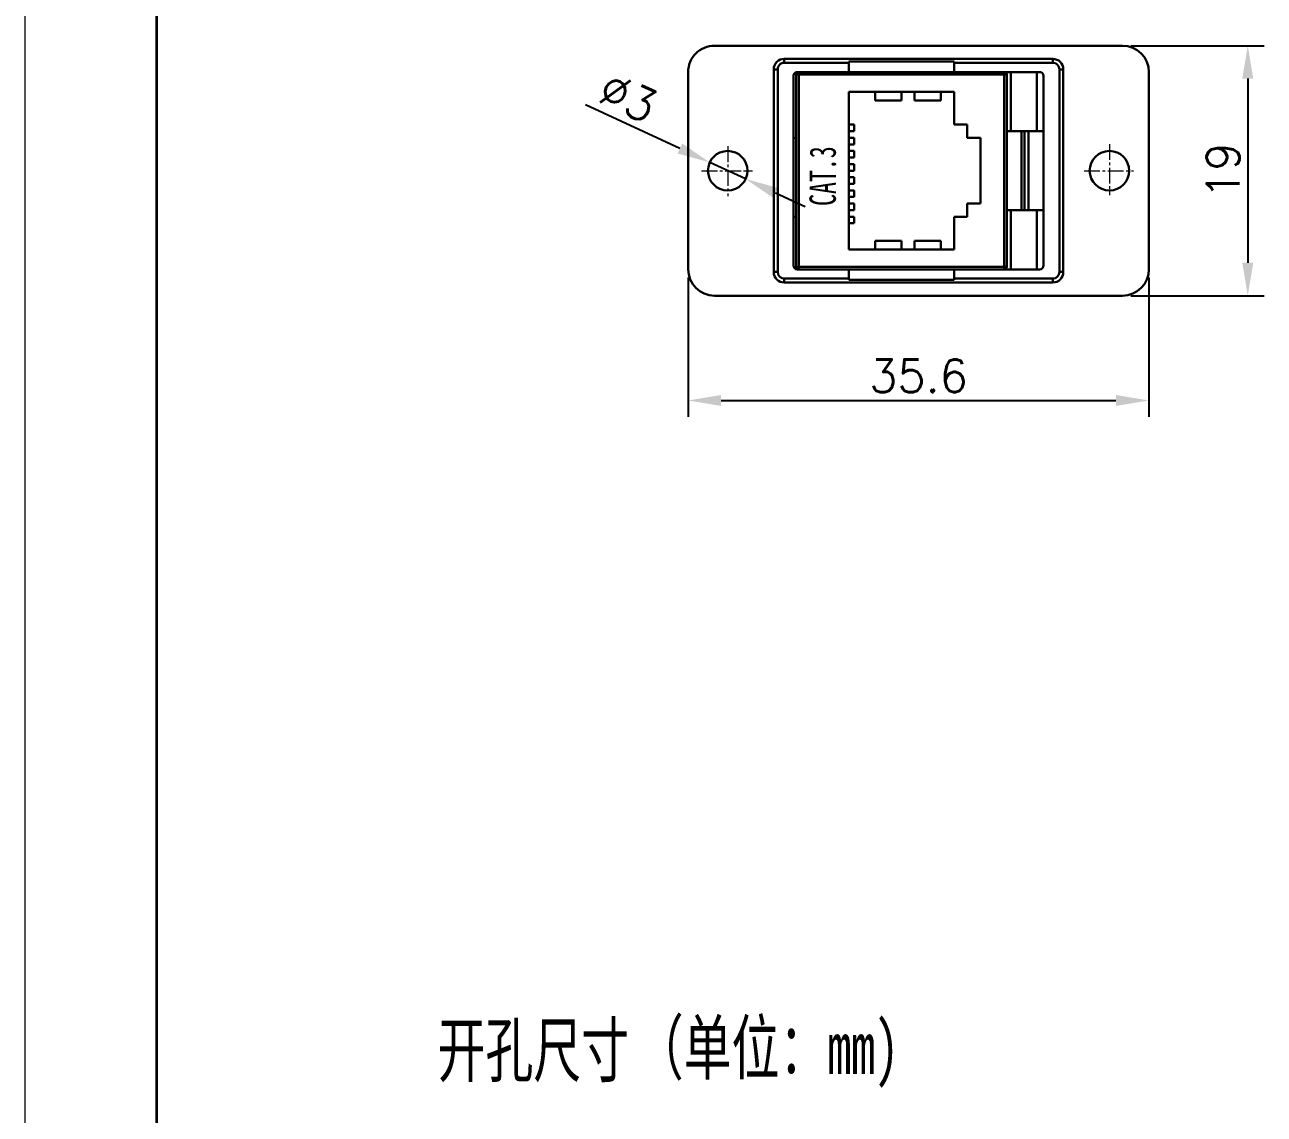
# Model space of a CAD drawing. Header units: millimetres. Extents: x -105 to 105, y -148 to 148.
# Drawn here: x -105 to -10.8, y -10.5 to 72.3 of the extents above; entities that cross this region are included whole.
import ezdxf

# ---------------------------------------------------------------- set-up
doc = ezdxf.new("R2010")
doc.units = ezdxf.units.MM
doc.header["$PDSIZE"] = -5
doc.linetypes.add('点画线', pattern=[18, 12, -2, 2, -2])
doc.layers.get('0').update_dxf_attribs({"lineweight": 18})
doc.layers.add('粗实线层', color=7, linetype='Continuous', lineweight=35)
doc.layers.add('细实线层', color=7, linetype='Continuous', lineweight=18)
doc.styles.get("Standard").update_dxf_attribs({"font": 'txt.shx'})
doc.styles.add('标准', font='', dxfattribs={"width": 0.667, "height": 2})
doc.styles.get('标准').set_extended_font_data('SimSun')
doc.dimstyles.get("Standard").update_dxf_attribs({"dimtxt": 0.18, "dimasz": 0.18, "dimexe": 0.18, "dimexo": 0.0625, "dimgap": 0.09, "dimtad": 0, "dimtih": 1, "dimtoh": 1, "dimdec": 4, "dimzin": 0, "dimdsep": 46, "dimtxsty": 'Standard', "dimcen": 0.09, "dimdle": 0.36, "dimadec": 0, "dimazin": 0, "dimtfac": 1, "dimtdec": 4, "dimtofl": 0, "dimtmove": 0, "dimatfit": 3, "dimfxl": 1, "dimtolj": 1, "dimarcsym": 0})

# ---------------------------------------------------------------- blocks, each defined once
blk = doc.blocks.new('$CAXA_FRAME_13B17AC1$')
at = {"layer": '粗实线层'}
blk.add_line((-95, 138.5), (-95, -138.5), dxfattribs=at)
at = {"layer": '细实线层'}
blk.add_line((-105, 148.5), (-105, -148.5), dxfattribs=at)
blk = doc.blocks.new('*D4')
at = {"color": 0, "lineweight": -2, "transparency": 16777216}
for p, q in [((-54.598, 53.093), (-54.598, 42.503)), ((-19.598, 53.093), (-19.598, 42.503)), ((-52.098, 43.753), (-22.098, 43.753))]:
    blk.add_line(p, q, dxfattribs=at)
at = {"color": 0, "transparency": 16777216}
for points in [[(-52.098, 44.17), (-52.098, 43.337), (-54.598, 43.753)], [(-22.098, 44.17), (-22.098, 43.337), (-19.598, 43.753)]]:
    blk.add_solid(points, dxfattribs=at)
at = {"layer": 'Defpoints', "color": 0, "transparency": 16777216}
for p in [(-54.598, 53.718), (-19.598, 53.718), (-19.598, 43.753)]:
    blk.add_point(p, dxfattribs=at)
at = {"color": 0, "transparency": 16777216, "insert": (-37.098, 45.628), "char_height": 2.5, "width": 13.44436, "attachment_point": 5}
blk.add_mtext('\\A1;35.6', dxfattribs=at)
blk = doc.blocks.new('*D5')
at = {"color": 0, "lineweight": -2, "transparency": 16777216}
for p, q in [((-20.973, 70.718), (-10.835, 70.718)), ((-12.085, 68.218), (-12.085, 54.218)), ((-20.973, 51.718), (-10.835, 51.718))]:
    blk.add_line(p, q, dxfattribs=at)
at = {"color": 0, "transparency": 16777216}
for points in [[(-12.502, 68.218), (-11.669, 68.218), (-12.085, 70.718)], [(-12.502, 54.218), (-11.669, 54.218), (-12.085, 51.718)]]:
    blk.add_solid(points, dxfattribs=at)
at = {"layer": 'Defpoints', "color": 0, "transparency": 16777216}
for p in [(-21.598, 70.718), (-21.598, 51.718), (-12.085, 51.718)]:
    blk.add_point(p, dxfattribs=at)
at = {"color": 0, "transparency": 16777216, "insert": (-13.96, 61.218), "char_height": 2.5, "attachment_point": 5, "rotation": 90}
blk.add_mtext('\\A1;19', dxfattribs=at)
blk = doc.blocks.new('*D12')
at = {"color": 0, "lineweight": -2, "transparency": 16777216}
for p, q in [((-55.228, 62.9), (-62.41, 66.229)), ((-50.237, 60.587), (-52.959, 61.848)), ((-47.969, 59.536), (-45.701, 58.485))]:
    blk.add_line(p, q, dxfattribs=at)
at = {"color": 0, "linetype": '点画线', "transparency": 16777216}
for points in [[(-55.052, 63.278), (-55.403, 62.522), (-52.959, 61.848)], [(-47.794, 59.914), (-48.144, 59.158), (-50.237, 60.587)]]:
    blk.add_solid(points, dxfattribs=at)
at = {"layer": 'Defpoints', "color": 0, "linetype": '点画线', "transparency": 16777216}
for p in [(-52.959, 61.848), (-50.237, 60.587)]:
    blk.add_point(p, dxfattribs=at)
at = {"color": 0, "linetype": '点画线', "transparency": 16777216, "insert": (-59.165, 66.791), "char_height": 2.5, "attachment_point": 5, "rotation": 335.13437}
blk.add_mtext('\\A1;∅3', dxfattribs=at)

msp = doc.modelspace()

# ---------------------------------------------------------------- linework, layer by layer
at = {"color": 7, "lineweight": 30}
for p, q in [((-52.598, 70.718), (-21.598, 70.718)), ((-47.298, 69.718), (-26.898, 69.718)), ((-26.898, 52.718), (-47.298, 52.718)), ((-21.598, 51.718), (-52.598, 51.718))]:
    msp.add_line(p, q, dxfattribs=at)
at = {"color": 7, "lineweight": 30, "ltscale": 0.0075}
for p, q in [((-47.298, 69.718), (-47.298, 69.418)), ((-26.898, 69.718), (-26.898, 69.418)), ((-48.098, 68.918), (-47.798, 68.918)), ((-26.098, 68.918), (-26.398, 68.918)), ((-48.098, 53.518), (-47.798, 53.518)), ((-47.298, 52.718), (-47.298, 53.018)), ((-26.898, 52.718), (-26.898, 53.018)), ((-26.098, 53.518), (-26.398, 53.518))]:
    msp.add_line(p, q, dxfattribs=at)
at = {"color": 7, "lineweight": 30, "ltscale": 0.385}
for p, q in [((-48.098, 53.518), (-48.098, 68.918)), ((-47.798, 53.518), (-47.798, 68.918)), ((-26.398, 68.918), (-26.398, 53.518)), ((-26.098, 68.918), (-26.098, 53.518))]:
    msp.add_line(p, q, dxfattribs=at)
at = {"color": 7, "lineweight": 30, "ltscale": 0.1225}
for p, q in [((-47.298, 69.418), (-42.398, 69.418)), ((-42.398, 53.018), (-47.298, 53.018))]:
    msp.add_line(p, q, dxfattribs=at)
at = {"color": 7, "lineweight": 30, "ltscale": 0.2}
for p, q in [((-42.398, 69.518), (-34.398, 69.518)), ((-42.398, 52.918), (-34.398, 52.918))]:
    msp.add_line(p, q, dxfattribs=at)
at = {"color": 7, "lineweight": 30, "ltscale": 0.02}
for p, q in [((-42.398, 68.718), (-42.398, 69.518)), ((-34.398, 68.718), (-34.398, 69.518)), ((-42.398, 53.718), (-42.398, 52.918)), ((-34.398, 53.718), (-34.398, 52.918))]:
    msp.add_line(p, q, dxfattribs=at)
at = {"color": 7, "lineweight": 30, "ltscale": 0.1875}
for p, q in [((-34.398, 69.418), (-26.898, 69.418)), ((-26.898, 53.018), (-34.398, 53.018))]:
    msp.add_line(p, q, dxfattribs=at)
at = {"color": 7, "lineweight": 30, "ltscale": 0.375}
for p, q in [((-54.598, 53.718), (-54.598, 68.718)), ((-19.598, 68.718), (-19.598, 53.718))]:
    msp.add_line(p, q, dxfattribs=at)
at = {"color": 7, "lineweight": 30, "ltscale": 0.36}
for p, q in [((-46.598, 54.018), (-46.598, 68.418)), ((-27.598, 68.418), (-27.598, 54.018))]:
    msp.add_line(p, q, dxfattribs=at)
at = {"color": 7, "lineweight": 30, "ltscale": 0.365}
for p, q in [((-46.398, 53.918), (-46.398, 68.518)), ((-46.198, 53.918), (-46.198, 68.518)), ((-30.598, 68.518), (-30.598, 53.918)), ((-30.398, 68.518), (-30.398, 53.918))]:
    msp.add_line(p, q, dxfattribs=at)
at = {"color": 7, "lineweight": 30, "ltscale": 0.005}
for p, q in [((-46.398, 68.518), (-46.198, 68.518)), ((-46.198, 68.718), (-46.198, 68.518)), ((-30.598, 68.718), (-30.598, 68.518)), ((-30.398, 68.518), (-30.598, 68.518)), ((-46.598, 63.718), (-46.398, 63.718)), ((-46.598, 57.718), (-46.398, 57.718)), ((-46.398, 53.918), (-46.198, 53.918)), ((-46.198, 53.718), (-46.198, 53.918)), ((-30.598, 53.718), (-30.598, 53.918)), ((-30.398, 53.918), (-30.598, 53.918))]:
    msp.add_line(p, q, dxfattribs=at)
at = {"color": 7, "lineweight": 30, "ltscale": 0.002441}
msp.add_line((-46.298, 68.718), (-46.201, 68.718), dxfattribs=at)
at = {"color": 7, "lineweight": 30, "ltscale": 0.39}
for p, q in [((-46.198, 68.718), (-30.598, 68.718)), ((-46.198, 68.518), (-30.598, 68.518)), ((-30.598, 53.918), (-46.198, 53.918)), ((-30.598, 53.718), (-46.198, 53.718))]:
    msp.add_line(p, q, dxfattribs=at)
at = {"color": 7, "lineweight": 30, "ltscale": 0.067441}
msp.add_line((-30.596, 68.718), (-27.898, 68.718), dxfattribs=at)
at = {"color": 7, "lineweight": 30, "ltscale": 0.1125}
for p, q in [((-30.098, 68.718), (-30.098, 64.218)), ((-28.098, 68.718), (-28.098, 64.218)), ((-30.098, 58.218), (-30.098, 53.718)), ((-28.098, 58.218), (-28.098, 53.718))]:
    msp.add_line(p, q, dxfattribs=at)
at = {"color": 7, "lineweight": 30, "ltscale": 0.3}
msp.add_line((-42.398, 55.218), (-42.398, 67.218), dxfattribs=at)
at = {"color": 7, "lineweight": 30, "ltscale": 0.05}
for p, q in [((-42.398, 67.218), (-40.398, 67.218)), ((-38.398, 67.218), (-40.398, 67.218)), ((-37.398, 67.218), (-35.398, 67.218)), ((-38.398, 66.546), (-40.398, 66.546)), ((-37.398, 66.546), (-35.398, 66.546)), ((-38.398, 55.89), (-40.398, 55.89)), ((-37.398, 55.89), (-35.398, 55.89)), ((-40.398, 55.218), (-42.398, 55.218)), ((-38.398, 55.218), (-40.398, 55.218)), ((-37.398, 55.218), (-35.398, 55.218))]:
    msp.add_line(p, q, dxfattribs=at)
at = {"color": 7, "lineweight": 30, "ltscale": 0.016795}
for p, q in [((-40.398, 67.218), (-40.398, 66.546)), ((-38.398, 67.218), (-38.398, 66.546)), ((-37.398, 67.218), (-37.398, 66.546)), ((-35.398, 67.218), (-35.398, 66.546)), ((-40.398, 55.218), (-40.398, 55.89)), ((-38.398, 55.218), (-38.398, 55.89)), ((-37.398, 55.218), (-37.398, 55.89)), ((-35.398, 55.218), (-35.398, 55.89))]:
    msp.add_line(p, q, dxfattribs=at)
at = {"color": 7, "lineweight": 30, "ltscale": 0.025}
for p, q in [((-38.398, 67.218), (-37.398, 67.218)), ((-35.398, 67.218), (-34.398, 67.218)), ((-34.398, 64.718), (-33.398, 64.718)), ((-33.398, 64.718), (-33.398, 63.718)), ((-33.398, 63.718), (-32.398, 63.718)), ((-32.398, 58.718), (-33.398, 58.718)), ((-33.398, 58.718), (-33.398, 57.718)), ((-33.398, 57.718), (-34.398, 57.718)), ((-37.398, 55.218), (-38.398, 55.218)), ((-34.398, 55.218), (-35.398, 55.218))]:
    msp.add_line(p, q, dxfattribs=at)
at = {"color": 7, "lineweight": 30, "ltscale": 0.0625}
for p, q in [((-34.398, 67.218), (-34.398, 64.718)), ((-34.398, 57.718), (-34.398, 55.218))]:
    msp.add_line(p, q, dxfattribs=at)
at = {"color": 7, "lineweight": 30, "ltscale": 0.010482}
for p, q in [((-41.979, 64.718), (-42.398, 64.718)), ((-41.979, 64.218), (-42.398, 64.218)), ((-41.979, 63.718), (-42.398, 63.718)), ((-41.979, 63.218), (-42.398, 63.218)), ((-41.979, 62.718), (-42.398, 62.718)), ((-41.979, 62.218), (-42.398, 62.218)), ((-41.979, 61.718), (-42.398, 61.718)), ((-41.979, 61.218), (-42.398, 61.218)), ((-41.979, 60.718), (-42.398, 60.718)), ((-41.979, 60.218), (-42.398, 60.218)), ((-41.979, 59.718), (-42.398, 59.718)), ((-41.979, 59.218), (-42.398, 59.218)), ((-41.979, 58.718), (-42.398, 58.718)), ((-41.979, 58.218), (-42.398, 58.218)), ((-41.979, 57.718), (-42.398, 57.718)), ((-41.979, 57.218), (-42.398, 57.218))]:
    msp.add_line(p, q, dxfattribs=at)
at = {"color": 7, "lineweight": 30, "ltscale": 0.0125}
for p, q in [((-41.979, 64.718), (-41.979, 64.218)), ((-41.979, 63.718), (-41.979, 63.218)), ((-41.979, 62.718), (-41.979, 62.218)), ((-41.979, 61.718), (-41.979, 61.218)), ((-41.979, 60.718), (-41.979, 60.218)), ((-41.979, 59.718), (-41.979, 59.218)), ((-41.979, 58.718), (-41.979, 58.218)), ((-41.979, 57.718), (-41.979, 57.218))]:
    msp.add_line(p, q, dxfattribs=at)
at = {"color": 7, "lineweight": 30, "ltscale": 0.028235}
for p, q in [((-30.398, 64.218), (-29.269, 64.218)), ((-30.398, 58.218), (-29.269, 58.218))]:
    msp.add_line(p, q, dxfattribs=at)
at = {"color": 7, "lineweight": 30, "ltscale": 0.00541}
for p, q in [((-29.269, 64.218), (-29.053, 64.218)), ((-29.269, 58.218), (-29.053, 58.218))]:
    msp.add_line(p, q, dxfattribs=at)
at = {"color": 7, "lineweight": 30, "ltscale": 0.15}
for p, q in [((-29.269, 64.218), (-29.269, 58.218)), ((-29.053, 64.218), (-29.053, 58.218)), ((-28.746, 64.218), (-28.746, 58.218))]:
    msp.add_line(p, q, dxfattribs=at)
at = {"color": 7, "lineweight": 30, "ltscale": 0.007664}
for p, q in [((-29.053, 64.218), (-28.746, 64.218)), ((-29.053, 58.218), (-28.746, 58.218))]:
    msp.add_line(p, q, dxfattribs=at)
at = {"color": 7, "lineweight": 30, "ltscale": 0.02869}
for p, q in [((-28.746, 64.218), (-27.598, 64.218)), ((-28.746, 58.218), (-27.598, 58.218))]:
    msp.add_line(p, q, dxfattribs=at)
at = {"color": 7, "lineweight": 30, "ltscale": 0.125}
msp.add_line((-32.398, 63.718), (-32.398, 58.718), dxfattribs=at)
at = {"linetype": '点画线', "ltscale": 0.1}
for p, q in [((-22.598, 63.241), (-22.598, 59.363)), ((-51.598, 63.076), (-51.598, 59.292)), ((-53.584, 61.218), (-49.725, 61.218)), ((-24.526, 61.218), (-20.761, 61.218))]:
    msp.add_line(p, q, dxfattribs=at)
at = {"color": 7, "lineweight": 30, "ltscale": 0.0975}
msp.add_line((-42.398, 53.718), (-46.298, 53.718), dxfattribs=at)
at = {"color": 7, "lineweight": 30, "ltscale": 0.1625}
msp.add_line((-27.898, 53.718), (-34.398, 53.718), dxfattribs=at)
at = {"color": 7, "lineweight": 30}
for centre in [(-51.598, 61.218), (-22.598, 61.218)]:
    msp.add_circle(centre, 1.5, dxfattribs=at)
for centre, radius, start, end in [((-52.598, 68.718), 2, 90, 180.00001), ((-21.598, 68.718), 2, 0, 90), ((-47.298, 68.918), 0.8, 90, 180.00001), ((-26.898, 68.918), 0.8, 0, 90), ((-47.298, 68.918), 0.5, 90, 180.00001), ((-26.898, 68.918), 0.5, 0, 90), ((-46.298, 68.418), 0.3, 90, 180.00001), ((-46.198, 68.518), 0.2, 90, 180.00001), ((-30.598, 68.518), 0.2, 0, 90), ((-27.898, 68.418), 0.3, 0, 90), ((-52.598, 53.718), 2, 180.00001, 270), ((-46.298, 54.018), 0.3, 180.00001, 270), ((-46.198, 53.918), 0.2, 180.00001, 270), ((-30.598, 53.918), 0.2, 270, 359.99999), ((-27.898, 54.018), 0.3, 270, 359.99999), ((-21.598, 53.718), 2, 270, 359.99999), ((-47.298, 53.518), 0.8, 180.00001, 270), ((-47.298, 53.518), 0.5, 180.00001, 270), ((-26.898, 53.518), 0.5, 270, 359.99999), ((-26.898, 53.518), 0.8, 270, 359.99999)]:
    msp.add_arc(centre, radius, start, end, dxfattribs=at)

# ---------------------------------------------------------------- block references
at = {"layer": '粗实线层'}
msp.add_blockref('$CAXA_FRAME_13B17AC1$', (0, 0), dxfattribs=at)

# ---------------------------------------------------------------- texts
at = {"linetype": '点画线', "style": '标准', "width": 0.667}
msp.add_text('CAT.3', height=2, rotation=90, dxfattribs=at).set_placement((-43.381, 58.538))
for s, p in [('（单位：mm)', (-58.585, -7.428)), ('开孔尺寸', (-73.641, -7.615))]:
    msp.add_text(s, height=4, dxfattribs=at).set_placement(p)

# ---------------------------------------------------------------- dimensions: what is measured, and where the dimension line sits
dim = msp.add_aligned_dim(p1=(-21.598, 70.718), p2=(-21.598, 51.718), distance=9.513, dimstyle='Standard', override={"dimtxt": 2.5, "dimasz": 2.5, "dimexe": 1.25, "dimexo": 0.625, "dimgap": 0.625, "dimtad": 1, "dimtih": 0, "dimtoh": 0, "dimdec": 2, "dimzin": 8, "dimdsep": 44, "dimdle": 5, "dimtdec": 2, "dimtofl": 1, "dimatfit": 0, "dimarcsym": 1})
dim.commit()
dim.dimension.update_dxf_attribs({"geometry": '*D5', "text_midpoint": (-13.96, 61.218)})
at = {"linetype": '点画线'}
dim = msp.add_diameter_dim_2p(p1=(-50.237, 60.587), p2=(-52.959, 61.848), dimstyle='Standard', override={"dimtxt": 2.5, "dimasz": 2.5, "dimexe": 1.25, "dimexo": 0.625, "dimgap": 0.625, "dimtad": 1, "dimtih": 0, "dimtoh": 0, "dimdec": 2, "dimzin": 8, "dimdsep": 44, "dimdle": 5, "dimtdec": 2, "dimtofl": 1, "dimatfit": 0, "dimarcsym": 1}, dxfattribs=at)
dim.commit()
dim.dimension.update_dxf_attribs({"geometry": '*D12', "text_midpoint": (-59.165, 66.791)})
dim = msp.add_aligned_dim(p1=(-54.598, 53.718), p2=(-19.598, 53.718), distance=-9.965, text='<>.6', dimstyle='Standard', override={"dimtxt": 2.5, "dimasz": 2.5, "dimexe": 1.25, "dimexo": 0.625, "dimgap": 0.625, "dimtad": 1, "dimtih": 0, "dimtoh": 0, "dimdec": 2, "dimzin": 8, "dimdsep": 44, "dimdle": 5, "dimtdec": 2, "dimtofl": 1, "dimatfit": 0, "dimarcsym": 1})
dim.commit()
dim.dimension.update_dxf_attribs({"geometry": '*D4', "text_midpoint": (-37.098, 45.628)})

doc.saveas('drawing.dxf')
